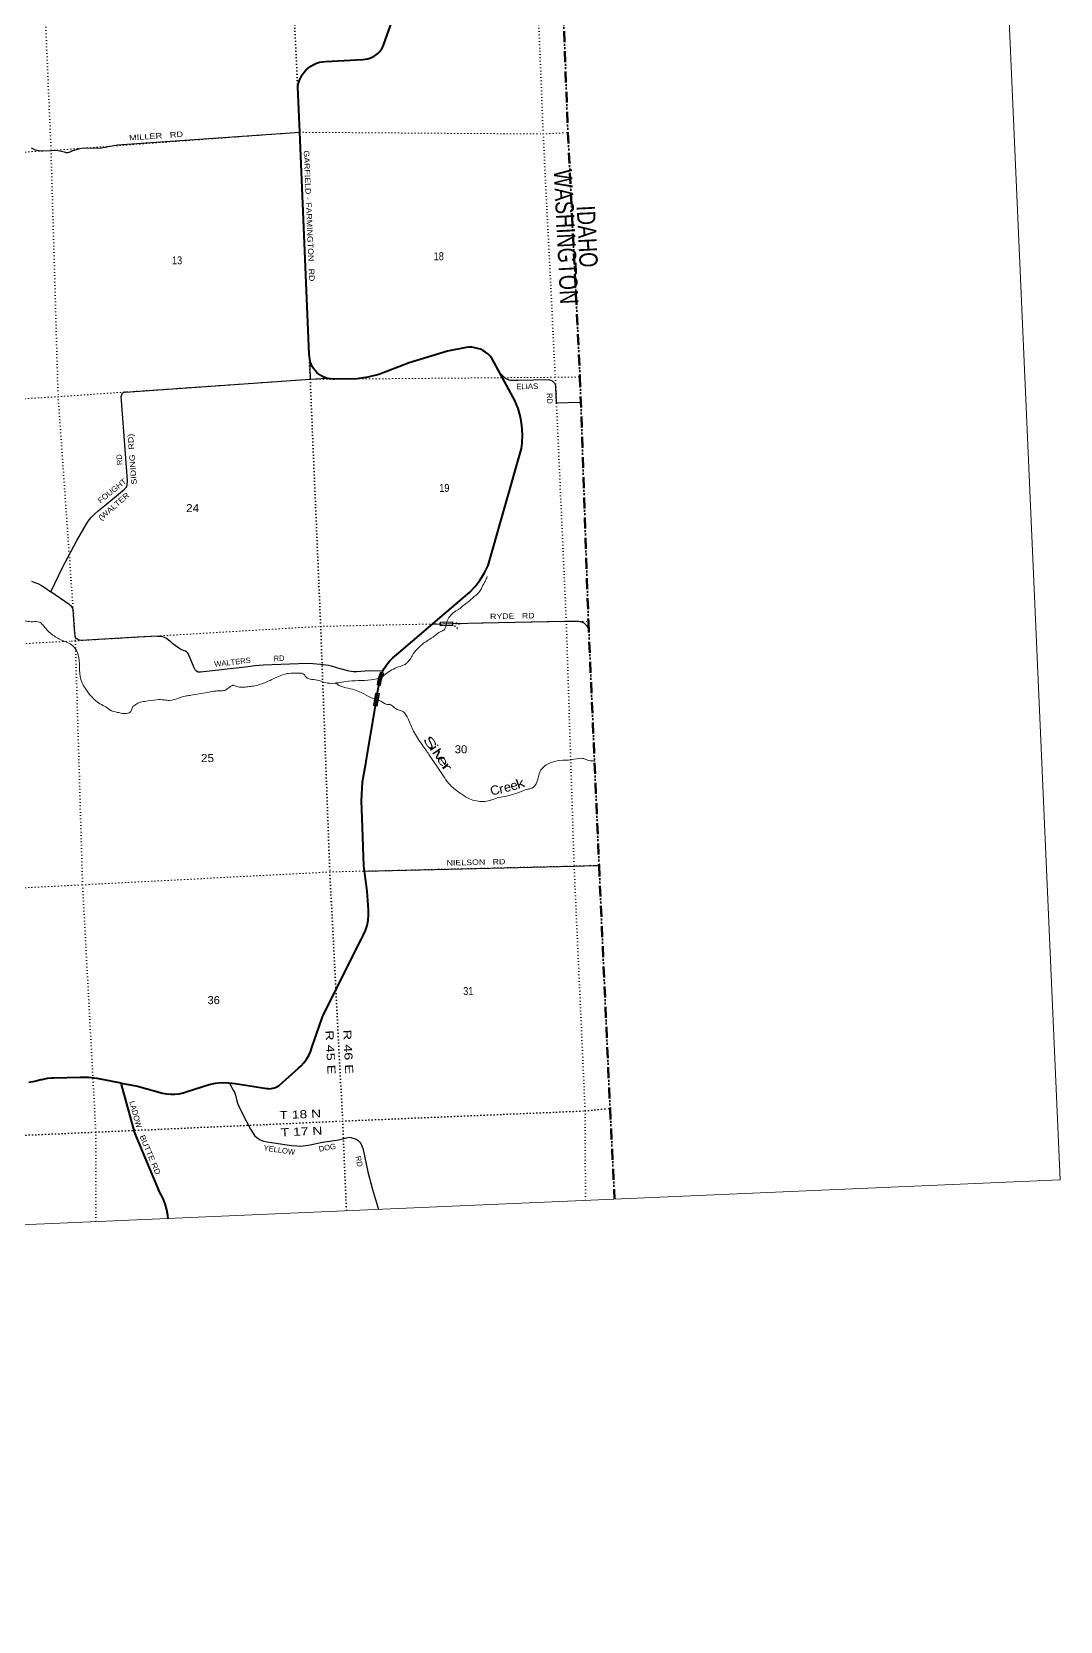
# Model space of a CAD drawing. Header units: feet. Extents: x 745759 to 1002271, y -170898 to 32007.
# Drawn here: x 979799 to 1002271, y -170898 to -136146 of the extents above; entities that cross this region are included whole.
import ezdxf
from ezdxf.enums import TextEntityAlignment as Align

# ---------------------------------------------------------------- set-up
doc = ezdxf.new("R2010")
doc.units = ezdxf.units.FT
doc.header["$LTSCALE"] = 48
doc.linetypes.add('DASH_DOUBLE_DOT', pattern=[9.2, 5, -1.2, 0.3, -1.2, 0.3, -1.2])
doc.linetypes.add('DOTTED', pattern=[1.5, 0.3, -1.2])
for name, color, linetype, lineweight in [('10', 7, 'DASH_DOUBLE_DOT', 60), ('26', 7, 'Continuous', 40), ('29', 7, 'Continuous', 25), ('31', 7, 'Continuous', 13), ('39', 7, 'Continuous', 13), ('4', 7, 'Continuous', 13), ('6', 7, 'DOTTED', 25), ('61', 7, 'Continuous', 13), ('7', 7, 'DOTTED', 13)]:
    doc.layers.add(name, color=color, linetype=linetype, lineweight=lineweight)
for name, color, linetype in [('27', 7, 'Continuous'), ('30', 7, 'Continuous'), ('41', 7, 'Continuous')]:
    doc.layers.add(name, color=color, linetype=linetype)

msp = doc.modelspace()

# ---------------------------------------------------------------- linework, layer by layer
at = {"layer": '10', "lineweight": 70}
msp.add_lwpolyline([(990588.15, -115911.79), (990610.96, -116492.68), (990834.44, -121899.79), (991023.46, -127203.84), (991315.3, -133042.81), (991512.42, -138348.57), (991776.71, -143677.95), (991961.95, -149040.44), (992194.31, -154375.04), (992433.77, -159685.25), (992535.03, -161673.29)], dxfattribs=at)
at = {"layer": '26'}
for points in [[(987451.28, -150159.17), (987463.88, -150134.17), (987498.39, -150066.82), (987553.14, -149982.94), (987616.36, -149905.23), (987687.35, -149834.56), (987765.34, -149771.7), (987769.2, -149767.53), (989217.6, -148527.53), (989224.81, -148522.02), (989362.15, -148404.74), (989486.47, -148273.74), (989596.42, -148130.46), (989690.78, -147976.48), (989768.54, -147813.47), (990501.93, -145257.25), (990515.89, -145141.02), (990522.65, -144949.05), (990509.31, -144757.43), (990476.02, -144568.25), (990423.13, -144383.59), (990351.23, -144205.47), (989860.57, -143295.01), (989849.43, -143280.01), (989808.15, -143231.69), (989762.05, -143187.94), (989711.62, -143149.25), (989657.43, -143116.04), (989600.07, -143088.68), (989540.16, -143067.47), (989478.36, -143052.63), (989415.34, -143044.34), (989351.81, -143042.68), (989288.45, -143047.67), (988880.45, -143130.5), (988044.86, -143384.76), (987593.78, -143560.37), (987378.65, -143639.28), (987145.16, -143698.76), (986906.73, -143733.5), (986411.26, -143741.05), (986382.21, -143741.05), (986326.49, -143736.6), (986271.54, -143726.35), (986217.96, -143710.41), (986166.34, -143688.97), (986117.25, -143662.24), (986071.22, -143630.53), (986028.75, -143594.18), (985990.32, -143553.59), (985956.34, -143509.2), (985927.19, -143461.51), (985903.18, -143411.03), (985884.58, -143358.32), (985871.59, -143303.95), (985864.36, -143248.52), (985862.96, -143192.64), (985653.2, -138343.68), (985609.14, -137350.25), (985611.11, -137337.15), (985625.35, -137270.85), (985646.45, -137206.4), (985674.16, -137144.51), (985708.2, -137085.85), (985748.18, -137031.08), (985793.66, -136980.78), (985844.16, -136935.51), (985899.11, -136895.77), (985957.91, -136861.99), (986019.92, -136834.54), (986084.46, -136813.73), (986150.82, -136799.77), (986218.28, -136792.83), (987033.79, -136748.38), (987083.94, -136744.61), (987135.89, -136735.3), (987186.59, -136720.62), (987235.47, -136700.71), (987282, -136675.81), (987325.68, -136646.18), (987366.02, -136612.14), (987402.58, -136574.07), (987434.96, -136532.4), (987462.8, -136487.56), (987485.81, -136440.06), (988059.99, -134812.48)], [(987307.09, -150880.51), (987369.88, -150508.11), (987378.43, -150449.66), (987397.1, -150337.57), (987410.59, -150285.67), (987451.28, -150159.17)], [(986985.8, -156003.59), (987042.49, -155903.53), (987088.87, -155797.02), (987123.87, -155686.25), (987147.09, -155572.42), (987158.29, -155456.8), (987157.34, -155340.63), (987127.78, -154935.66), (987056.44, -154383.49), (987016.55, -153341.66), (987002.11, -152957.8), (987028.26, -152547.68), (987097.14, -152142.55), (987094.98, -152138.61), (987307.09, -150880.51)], [(981750.68, -159131.8), (982106.73, -159201.5), (982654.55, -159349.96), (982657.55, -159350.74), (982746.33, -159368.77), (982836.5, -159377.42), (982927.09, -159376.6), (983017.1, -159366.31), (983105.54, -159346.68), (983191.44, -159317.9), (983516.8, -159215.32), (983534.38, -159208.6), (983671.22, -159165.35), (983811.83, -159136.64), (983954.67, -159122.79), (984098.18, -159123.95), (984240.78, -159140.1), (984935.74, -159250.91), (984954.25, -159253.2), (984991.79, -159254.88), (985029.3, -159252.62), (985066.36, -159246.46), (985102.58, -159236.46), (985137.56, -159222.72), (985170.9, -159205.41), (985202.26, -159184.7), (985623.6, -158809.17), (985681.63, -158757.16), (985745.55, -158687.79), (985801.86, -158612.12), (985849.95, -158530.98), (985889.3, -158445.26), (985919.47, -158355.89), (986142, -157702.87), (986147.91, -157685.54), (986163, -157652.87), (986987.83, -156000.28), (986985.8, -156003.59)], [(981750.68, -159131.8), (981226.71, -159029.24), (981038.16, -159009.35), (980858.48, -159008.78), (980279.73, -159024.56), (980255.2, -159025.2), (980229.73, -159027.37), (980135.94, -159035.36), (980018.86, -159057.85), (979999.17, -159062.9), (979867.4, -159097.65), (979732.72, -159118.44)], [(982774.73, -162096.92), (982771.42, -162027.67), (982749.5, -161900.53), (982712.74, -161769.02), (982662.43, -161642.08), (982599.13, -161521.09), (982049.31, -160218.82), (981759.88, -159165.3), (981750.68, -159131.8)]]:
    msp.add_lwpolyline(points, dxfattribs=at)
msp.add_lwpolyline([(986985.8, -156003.59), (986985.23, -156004.6), (986984.05, -156006.45)], close=True, dxfattribs=at)
at = {"layer": '29'}
for p, q in [((985863.32, -143234.92), (985882.09, -143744.75)), ((981890.73, -145955.95), (981754.01, -144115.63)), ((991242.72, -143889.54), (991260.07, -144256.13)), ((991260.07, -144256.13), (991786.28, -144242.48)), ((980216.21, -148388.64), (980465.69, -147858.46)), ((988556.79, -149094.48), (988998.53, -149085.39))]:
    msp.add_line(p, q, dxfattribs=at)
for points in [[(980956.08, -138693.54), (981319.15, -138684.04), (981672.12, -138620.64), (981670.11, -138620.71), (985653.2, -138343.68)], [(980956.08, -138693.54), (980885.83, -138699.95), (980851.33, -138705.9), (980820.99, -138713.05), (980690.75, -138752.32), (980663.97, -138763.03), (980608.67, -138788.02), (980583.08, -138793.98), (980557.52, -138791.59), (980511.71, -138779.69), (980371.95, -138747.56), (980333.28, -138741.61), (980223.84, -138746.37), (980004.97, -138753.51), (979956.19, -138752.31), (979916.94, -138743.99), (979876.49, -138732.08), (979836.05, -138713.05), (979788.47, -138688.05)], [(981846.64, -144023.5), (985882.09, -143744.75), (986248.62, -143720.49)], [(990031.63, -143612.42), (990123.93, -143699.75), (990147.72, -143717.6), (990167.94, -143731.88), (990195.22, -143744.53), (990222.58, -143755.24), (990262.51, -143760.44), (990424.29, -143762.82), (991095.2, -143750.92), (991114.53, -143754.5), (991130.89, -143760.45), (991166.57, -143779.49), (991195.13, -143799.72), (991207.32, -143812.22), (991221.29, -143829.47), (991236.77, -143856.85), (991240.63, -143872.33), (991242.72, -143889.54)], [(981846.64, -144023.5), (981826.18, -144027.06), (981807.15, -144035.39), (981790.5, -144044.91), (981775.63, -144056.82), (981767.9, -144067.53), (981757.19, -144088.95), (981754.01, -144115.63)], [(980465.69, -147858.46), (980779.45, -147268.46), (981006.66, -146885.21), (981051.86, -146816.18), (981103.01, -146759.06), (981166.06, -146694.78), (981245.76, -146621), (981393.27, -146501.98), (981826.28, -146144.92), (981859.58, -146109.2), (981873.86, -146085.4), (981883.38, -146054.47), (981890.73, -145955.95)], [(979788.51, -148158.7), (979825.98, -148170.6), (979864.05, -148183.7), (979931.26, -148211.07), (980006.8, -148250.35), (980071.63, -148289.63), (980216.21, -148388.64)], [(980875.01, -149454.44), (980843.69, -149448.89), (980803.24, -149432.22), (980769.93, -149408.42), (980755.66, -149389.38), (980739, -149301.3), (980705.7, -148791.9), (980696.18, -148746.68), (980674.77, -148715.73), (980615.29, -148668.12), (980216.21, -148388.64)], [(988998.53, -149085.39), (989991.48, -149064.96), (991477.82, -149034.35)], [(991477.82, -149034.35), (991746.79, -149032.33), (991776.53, -149037.09), (991799.13, -149043.04), (991839.58, -149058.51), (991859.8, -149069.22), (991877.65, -149083.51), (991907.38, -149113.26), (991933.56, -149144.21), (991952.59, -149175.15), (991962.11, -149201.33), (991966.86, -149226.33)], [(982543.61, -149356.93), (982098.13, -149382.84), (980875.01, -149454.44)], [(982543.61, -149356.93), (982610.22, -149359.62), (982654.24, -149366.76), (982688.74, -149379.85), (982723.23, -149396.52), (982749.4, -149414.37), (982811.26, -149465.55), (982883.01, -149528.72)], [(987467.55, -150122.52), (987170.5, -150120.15), (986904.03, -150139.19), (986824.33, -150136.81), (986732.73, -150124.91), (986537.64, -150077.3), (986348.49, -150015.41), (986285.45, -150001.13), (986104.63, -149982.09), (985936.9, -149965.43), (985809.61, -149958.28), (985628.8, -149967.8), (984865.09, -149996.37), (984672.37, -150010.65), (984529.62, -150029.69), (983482.79, -150148.71), (983433.42, -150143.95), (983397.14, -150124.91), (983369.19, -150093.97), (983344.8, -150053.5), (983221.08, -149753.57), (983205.61, -149729.76), (983184.8, -149710.73), (983158.03, -149690.49), (983130.67, -149677.4), (983059.29, -149648.83), (983035.51, -149634.55), (982883.01, -149528.72)], [(987069, -154501.63), (991648.79, -154391.34), (992092.65, -154375.15)], [(992092.65, -154375.15), (992151.22, -154376.07), (992193.43, -154381.35)], [(984118.01, -159132.61), (984195.57, -159284.77), (984232.44, -159346.67), (984247.91, -159394.27), (984275.27, -159522.82), (984290.74, -159570.42), (984320.47, -159637.08), (984409.7, -159817.99), (984576.25, -160136.97), (984666.66, -160279.79), (984721.38, -160332.18), (984790.38, -160375.01), (984859.37, -160401.21), (984942.65, -160417.86), (985475.6, -160494.03), (985599.32, -160505.95), (985680.21, -160508.32), (985782.52, -160498.81), (985880.07, -160479.75), (986151.3, -160422.62), (986403.5, -160389.29), (986499.86, -160372.65), (986703.28, -160322.64), (986730.65, -160317.9), (986773.47, -160322.66), (986846.03, -160341.69), (986885.3, -160358.37), (986920.99, -160379.79), (986954.3, -160405.97), (986970.95, -160427.4), (987013.78, -160503.57), (987041.13, -160584.49), (987141.06, -161074.86), (987240.99, -161455.73), (987378.15, -161897.24)]]:
    msp.add_lwpolyline(points, dxfattribs=at)
at = {"layer": '29', "linetype": 'DOTTED', "lineweight": 100}
msp.add_arc((989094.17, -149130.13), 54.89, 33.71994, 287.88336, dxfattribs=at)
at = {"layer": '31'}
for p, q in [((988724.45, -149134.3), (988722.83, -149051.81)), ((988999.39, -149128.91), (988724.45, -149134.3))]:
    msp.add_line(p, q, dxfattribs=at)
msp.add_lwpolyline([(988722.83, -149051.81), (988997.77, -149046.42), (988999.39, -149128.91)], dxfattribs=at)
msp.add_lwpolyline([(988732.28, -149126.14), (988730.98, -149059.64), (988989.93, -149054.57), (988991.23, -149121.07)], close=True, dxfattribs=at)
at = {"layer": '39'}
for points in [[(977934.13, -148405.26), (978021.19, -148359.61), (978064.53, -148337.9), (978247.24, -148232.59), (978304.84, -148216.37), (978362.68, -148206.17), (978410.11, -148186.32), (978476.05, -148177.83), (978491.93, -148173.22), (978514.3, -148180.42), (978534.5, -148183.69), (978561.26, -148200.79), (978563.34, -148202.72), (978646.54, -148278.02), (978812.79, -148372.34), (979041.42, -148522.64), (979207.5, -148717.47), (979346.06, -148875.14), (979469.82, -148960.99), (979679.34, -149031.59), (979820.38, -149044.43), (979961.27, -149053.25), (980037.84, -149112.72), (980096.9, -149186.91), (980259.29, -149337.66), (980476.74, -149458.21), (980716.79, -149592), (980814.01, -149771.31), (980841.97, -150029.59), (980870.7, -150307.95), (981013.25, -150570), (981122.82, -150704.63), (981350.13, -150873.06), (981384.91, -150889.86), (981389, -150891.72), (981500.5, -150971.99), (981669.22, -151026.02), (981780.5, -151048.01), (981894.86, -151045.76), (981956.02, -151017.34), (981971.14, -150992.66)], [(988851.33, -149127.19), (988880.7, -149010.48), (988956.9, -148903.11), (989053.85, -148813.06), (989077.45, -148800.12), (989132.59, -148771.93), (989220.13, -148698.31), (989298.18, -148639.11), (989426.51, -148529.8), (989604.52, -148354.31), (989675.41, -148212.96), (989729.71, -148110.42), (989745.68, -148055.55)], [(987460.71, -150252.06), (987598.65, -150137.74), (987886.77, -150006.39), (987975.46, -149962.89), (987998.68, -149939.91), (988043.03, -149892.02), (988109.36, -149789.04), (988225.9, -149633.93), (988406.83, -149482.45), (988524.45, -149407.71), (988587.22, -149369.19), (988733.61, -149259.2), (988816.13, -149211.9), (988845.75, -149146.47), (988851.33, -149127.19)], [(981971.14, -150992.66), (982000.14, -150911.17), (982015.57, -150894.51), (982048.81, -150871.16), (982142.97, -150813.38), (982268.44, -150786.59), (982534.11, -150750.56), (982688.81, -150752.84), (982805.72, -150764.57), (983022.5, -150710.25), (983153.45, -150669.19), (983251.31, -150655.5), (983512.66, -150611.59), (983821.9, -150559.86), (983915.99, -150552.34), (984012.15, -150546.74), (984088.58, -150497.66), (984149.28, -150457.21), (984182.59, -150435.86), (984200.64, -150435.19), (984206.65, -150434.97), (984269.81, -150458.75), (984407, -150475.75), (984519.12, -150467.55), (984638.96, -150451.03), (984891.14, -150377.3), (985116.03, -150272.44), (985407.39, -150173.13), (985628.09, -150168.93), (985751.71, -150198.5), (985771.14, -150233.96), (986033.47, -150320.68), (986212.3, -150376.34), (986417.58, -150388.79), (986579.3, -150364.68), (986867.33, -150335.86), (987401.25, -150274.25), (987460.71, -150252.06)], [(986420.92, -150388.81), (986617.69, -150475.82), (986804.15, -150521.14), (986944.49, -150568.18), (987155.55, -150678.92), (987370.58, -150762.87)], [(987370.58, -150762.87), (987447.03, -150792.7), (987599.95, -150853.34), (987615.91, -150850.74), (987624.01, -150852.45), (987666.96, -150872.96), (987743.83, -150940.46), (987905, -151006.82), (988023.74, -151171.26), (988140.46, -151440.31), (988322.03, -151725.03), (988406.92, -151844.49), (988539.07, -152044.62), (988741.08, -152338.63), (988971.69, -152645.65), (989195.15, -152818.25), (989363.49, -152914.5), (989515.94, -152963.1), (989808.67, -152952.19), (989977.18, -152895.66), (990124.55, -152864.04), (990422.69, -152784.58), (990638.55, -152706.18), (990728.16, -152686.76), (990835.37, -152550.09), (990908.59, -152312.17), (991094.92, -152144.41), (991339.39, -152079.01), (991591.72, -152061.57), (991815.43, -152031.13), (991888.31, -152046.5), (991998.27, -152086.63), (992097.51, -152109.07), (992097.59, -152111.08)]]:
    msp.add_spline(points, degree=3, dxfattribs=at)
at = {"layer": '4'}
msp.add_lwpolyline([(745759.19, 12310.89), (776820.48, 13358.05), (807880.31, 14447.96), (838938.61, 15580.58), (869995.32, 16755.93), (901050.39, 17973.99), (932103.74, 19234.78), (963155.34, 20538.27), (994205.12, 21881.75), (1002271.19, -161246.56), (970969.51, -162603.69), (939665.99, -163917.76), (908360.69, -165188.77), (877053.68, -166416.71), (845745, -167601.59), (814434.73, -168743.41), (783122.91, -169842.15), (751809.62, -170897.82)], close=True, dxfattribs=at)
msp.add_lwpolyline([(745759.19, 12310.89), (776820.48, 13358.05), (807880.31, 14447.96), (838938.61, 15580.58), (869995.32, 16755.93), (901050.39, 17973.99), (932103.74, 19234.78), (963155.34, 20538.27), (994205.12, 21881.75), (1002271.19, -161246.56), (970969.51, -162603.69), (939665.99, -163917.76), (908360.69, -165188.77), (877053.68, -166416.71), (845745, -167601.59), (814434.73, -168743.41), (783122.91, -169842.15), (751809.62, -170897.82)], close=True, dxfattribs=at)
at = {"layer": '6'}
for points in [[(985259.65, -129162.67), (985398.57, -132899.35), (985653.2, -138343.68), (985882.09, -143744.75), (986110.97, -149145.82), (986310.56, -154515.81), (986591.33, -159961.18), (986673.35, -161928.22)], [(970888.12, -160700.76), (975855.3, -160437.49), (981197.33, -160202.31), (986591.33, -159961.18), (991889.71, -159739.69), (992433.77, -159685.25)]]:
    msp.add_lwpolyline(points, dxfattribs=at)
at = {"layer": '61'}
for p, q in [((987347.71, -150424.19), (987417.09, -150437.64)), ((987421.4, -150147.69), (987494.01, -150172.98)), ((987266.35, -150874.92), (987311.55, -150603.66)), ((987311.55, -150603.66), (987392.92, -150617.22))]:
    msp.add_line(p, q, dxfattribs=at)
for points in [[(987344.99, -150424.52), (987363.18, -150323), (987392.35, -150222.38), (987421.89, -150147.4)], [(987354.4, -150417.34), (987370.98, -150324.82), (987399.93, -150224.97), (987426.36, -150157.88), (987482.12, -150177.31)], [(987482.12, -150177.31), (987455.83, -150244.03), (987428.51, -150338.28), (987412.33, -150428.57), (987354.4, -150417.34)], [(987418.81, -150437.75), (987436.31, -150340.1), (987463.41, -150246.62), (987491.67, -150174.89)], [(987392.92, -150617.22), (987347.73, -150888.48), (987266.35, -150874.92)]]:
    msp.add_lwpolyline(points, dxfattribs=at)
msp.add_lwpolyline([(987275.56, -150868.34), (987318.12, -150612.87), (987383.7, -150623.79), (987341.15, -150879.26)], close=True, dxfattribs=at)
at = {"layer": '7'}
for points in [[(979929.46, -131308.36), (979976.05, -133024.95), (980219.08, -138743.11), (980372.93, -144124.86), (980750.27, -149470.14), (980908.06, -154797.46), (981197.33, -160202.31), (981195.81, -162165.06)], [(990694.37, -131403.44), (990761.29, -133047.36), (990973.53, -138380.7), (991237.43, -143700.05), (991477.82, -149034.35), (991648.79, -154391.34), (991889.71, -159739.69), (991896.47, -161701.15)], [(969967.62, -139098.12), (974847.81, -139053.75), (980219.08, -138743.11), (985653.2, -138343.68), (990973.53, -138380.7), (991512.42, -138348.57)], [(970198.32, -144522.14), (975054.49, -144451.63), (980372.93, -144124.86), (985882.09, -143744.75), (991237.43, -143700.05), (991776.71, -143693.35)], [(988998.79, -149085.84), (991477.82, -149034.35), (991961.95, -149040.44)], [(970429.24, -149928.33), (975371.99, -149754.91), (980675.97, -149467.35), (986110.97, -149145.82), (988723.67, -149091.55)], [(980908.06, -154797.46), (986310.56, -154515.81), (992092.65, -154375.15)], [(970653.67, -155336.78), (975559.55, -155073.08), (980908.06, -154797.46)]]:
    msp.add_lwpolyline(points, dxfattribs=at)

# ---------------------------------------------------------------- texts
at = {"layer": '10', "width": 0.8}
for s, p in [('WASHINGTON', (991201.87, -139165.23)), ('IDAHO', (991704.2, -139954.06))]:
    msp.add_text(s, height=400, rotation=272.839, dxfattribs=at).set_placement(p)
at = {"layer": '27'}
for s, rotation, width, p in [('GARFIELD - FARMINGTON   RD', 272.427, 1.2, (985740.09, -138740.83)), ('BUTTE RD', 292.89, 1.15, (982149.58, -160297.81))]:
    msp.add_text(s, height=120, rotation=rotation, dxfattribs=dict(at, width=width)).set_placement(p)
msp.add_text('LADOW', height=120, rotation=285.362, dxfattribs=at).set_placement((981928.15, -159540.68))
at = {"layer": '30'}
for s, rotation, width, p in [('MILLER   RD', 3.979, 1.25, (981928.12, -138522.57)), ('ELIAS', 1.016, 1.05, (990387.09, -143962.6)), ('RD', 272.71, 0.85, (991050.03, -144048.77)), ('SIDING  RD)', 94.249, 1.2, (982093.16, -146042.02)), ('RD', 94.249, 0.85, (981780.98, -145614.62)), ('FOUGHT', 38.899, 1.1, (981298.93, -146464.09)), ('(WALTER', 40.791, 1.15, (981314.39, -146839.61)), ('RYDE   RD', 1.179, 1.2, (989812.96, -148988.62)), ('RD', 2.142, 0.85, (985086.67, -149908.03)), ('NIELSON   RD', 1.38, 1.2, (988864.31, -154378.37)), ('DOG', 9.895, 0.9, (986081.38, -160633.11)), ('RD', 281.518, 0.9, (986868.53, -160739.08))]:
    msp.add_text(s, height=120, rotation=rotation, dxfattribs=dict(at, width=width)).set_placement(p)
for s, rotation, p in [('WALTERS', 6.486, (983792.9, -150032.94)), ('YELLOW', 351.694, (984857.58, -160604.2))]:
    msp.add_text(s, height=120, rotation=rotation, dxfattribs=at).set_placement(p)
at = {"layer": '41'}
for s, rotation, width, p in [('S', 305.627, 1.7, (988423.69, -151746.73)), ('i', 303.451, 1.4, (988504.46, -151855.79)), ('l', 304.306, 1.4, (988560.8, -151935.8)), ('v', 304.678, 1.75, (988635.99, -152031.21)), ('e', 305.383, 1.65, (988701.21, -152139.16)), ('r', 308.433, 1.95, (988794.04, -152277.41)), ('e', 15.567, 1.1, (990361.57, -152718.84)), ('k', 19.272, 1.35, (990504.07, -152671.71)), ('C', 18.188, 1.05, (989948.35, -152820.93)), ('r', 12.268, 1.15, (990078.88, -152796.15)), ('e', 14.28, 1.05, (990214.33, -152756.22))]:
    msp.add_text(s, height=200, rotation=rotation, dxfattribs=dict(at, width=width)).set_placement(p, align=Align.CENTER)
at = {"layer": '6'}
for s, rotation, width, p in [('R 45 E', 272.952, 1.35, (986213.9, -157981.78)), ('R 46 E', 272.952, 1.35, (986601.3, -157970.22)), ('T 18 N', 2.56, 1.3, (985212.72, -159922.71)), ('T 17 N', 2.56, 1.3, (985239.28, -160297.75))]:
    msp.add_text(s, height=175, rotation=rotation, dxfattribs=dict(at, width=width)).set_placement(p)
at = {"layer": '7'}
for s, width, p in [('13', 0.85, (982862.63, -141230.24)), ('18', 0.85, (988581.01, -141141.09)), ('19', 0.85, (988702.5, -146204.83)), ('24', 1.1, (983169.28, -146648.02)), ('30', 1.05, (989041.08, -151920.34)), ('25', 1.1, (983494.15, -152113.16)), ('31', 0.85, (989225.91, -157206.9)), ('36', 1.05, (983636.13, -157405.81))]:
    msp.add_text(s, height=175, dxfattribs=dict(at, width=width)).set_placement(p)

doc.saveas('drawing.dxf')
